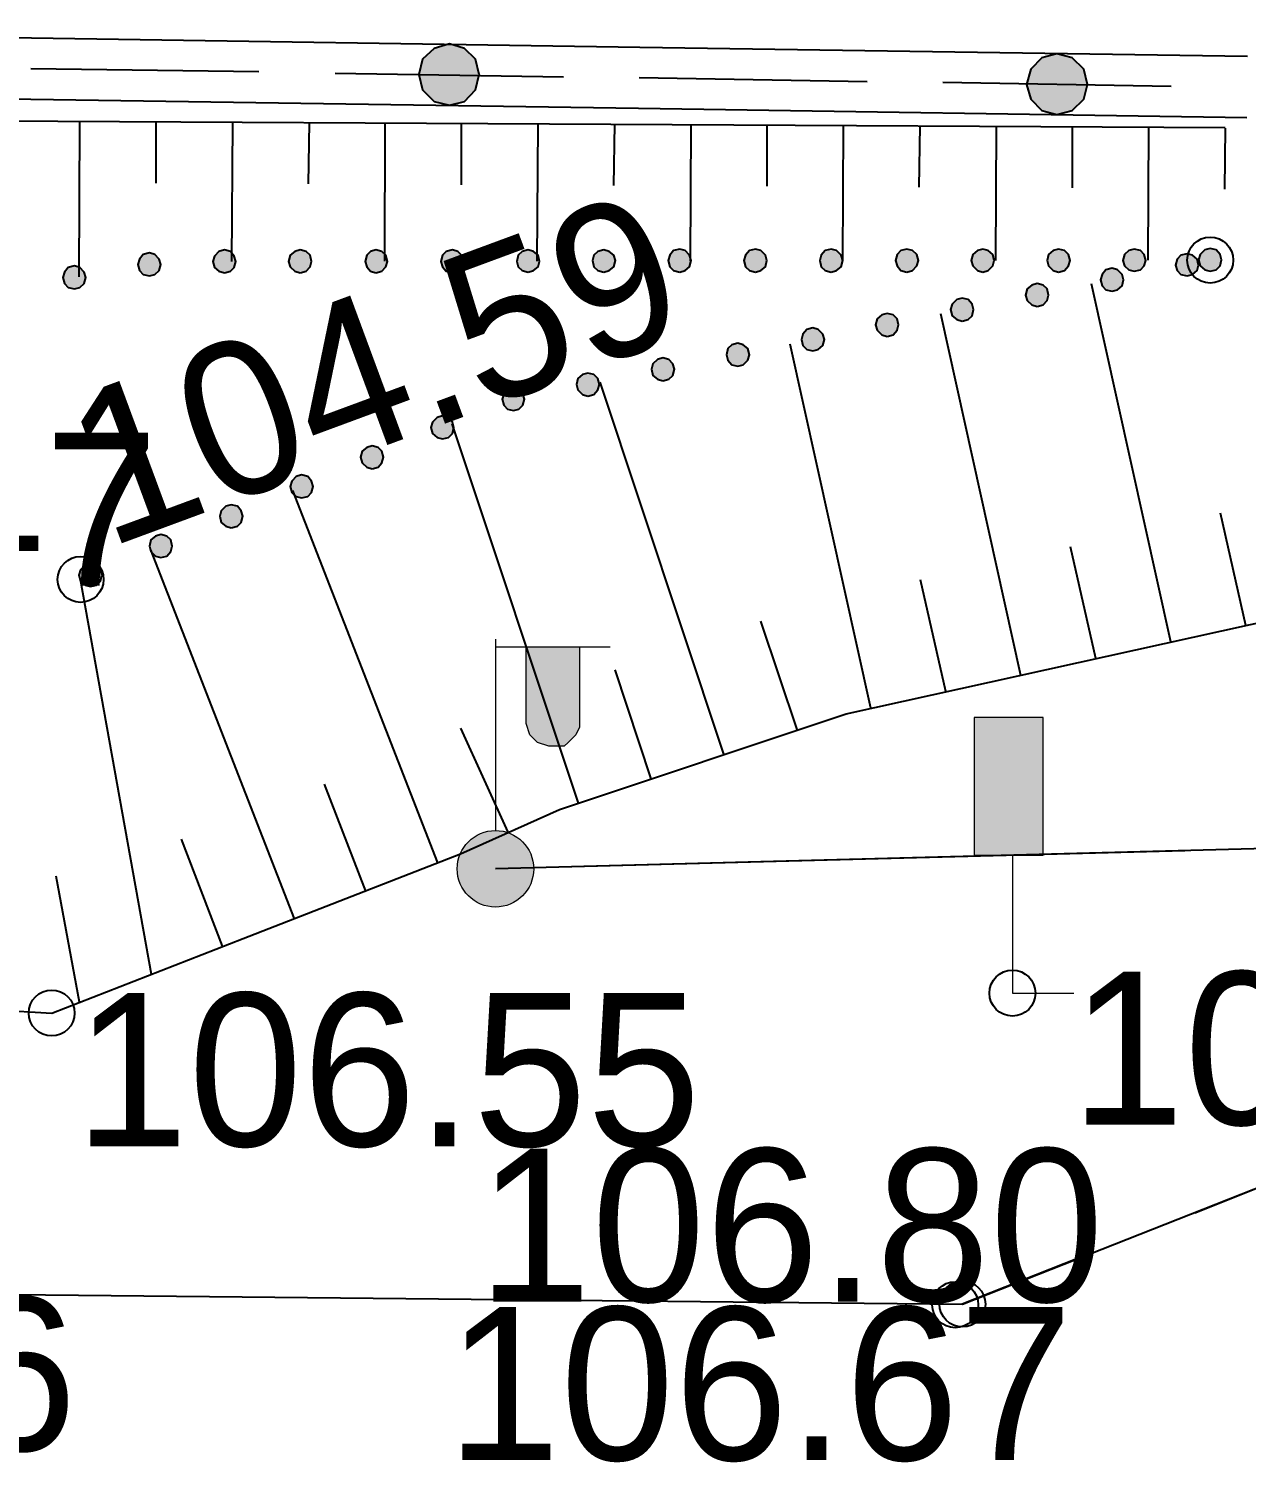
# Model space of a CAD drawing. Header units: millimetres. Extents: x 172667 to 1873135, y -274708 to 168495.
# Drawn here: x 1718978 to 1726933, y 1045 to 10410 of the extents above; entities that cross this region are included whole.
import ezdxf
from ezdxf.enums import TextEntityAlignment as Align

# ---------------------------------------------------------------- set-up
doc = ezdxf.new("R2010")
doc.units = ezdxf.units.MM
doc.layers.add('_ТОПО', color=253, linetype='Continuous')
doc.layers.add('SC007', color=7, linetype='Continuous')
doc.styles.add('F2', font='', dxfattribs={"height": 0.000909972})
doc.styles.get('F2').set_extended_font_data('D431')

# ---------------------------------------------------------------- blocks, each defined once
blk = doc.blocks.new('SYMBOL2060001')
at = {"layer": 'SC007'}
blk.add_circle((0, 0), 0.15, dxfattribs=at)
blk = doc.blocks.new('SYMBOL2020006')
at = {"true_color": 0xffffff}
blk.add_hatch(color=7, dxfattribs=at).paths.add_polyline_path([(-0.25, 0.9), (0.2, 0.9), (0.2, 1.8), (-0.25, 1.8)])
at = {"color": 18, "linetype": 'Continuous', "lineweight": 0, "true_color": 0x000000, "flags": 128}
blk.add_lwpolyline([(-0.25, 0.9), (0.2, 0.9), (0.2, 1.8), (-0.25, 1.8)], close=True, dxfattribs=at)
blk.add_lwpolyline([(0, 0.9), (0, 0), (0.4, 0)], dxfattribs=at)
blk = doc.blocks.new('SYMBOL2090003')
at = {"true_color": 0x000000}
h = blk.add_hatch(color=18, dxfattribs=at)
edge = h.paths.add_edge_path()
edge.add_arc((0, 0), 0.25, 0, 360)
at = {"color": 18, "linetype": 'Continuous', "lineweight": 0, "true_color": 0x000000}
blk.add_circle((0, 0), 0.25, dxfattribs=at)
blk = doc.blocks.new('SYMBOL2090014')
at = {"true_color": 0xffffff}
blk.add_hatch(color=7, dxfattribs=at).paths.add_polyline_path([(0.55, 1.45), (0.55, 0.95), (0.55, 0.925), (0.525, 0.875), (0.5, 0.85), (0.475, 0.825), (0.45, 0.8), (0.425, 0.8), (0.375, 0.8), (0.35, 0.8), (0.275, 0.825), (0.25, 0.85), (0.225, 0.875), (0.2, 0.95), (0.2, 1.45)])
at = {"color": 18, "linetype": 'Continuous', "lineweight": 0, "true_color": 0x000000, "flags": 128}
for points in [[(0, 1.5), (0, 0.25)], [(0, 1.45), (0.75, 1.45)]]:
    blk.add_lwpolyline(points, dxfattribs=at)
blk.add_lwpolyline([(0.55, 1.45), (0.55, 0.95), (0.55, 0.925), (0.525, 0.875), (0.5, 0.85), (0.475, 0.825), (0.45, 0.8), (0.425, 0.8), (0.375, 0.8), (0.35, 0.8), (0.275, 0.825), (0.25, 0.85), (0.225, 0.875), (0.2, 0.95), (0.2, 1.45), (0.55, 1.45)], close=True, dxfattribs=at)

msp = doc.modelspace()

# ---------------------------------------------------------------- hatches: boundary and pattern name
at = {"layer": '_ТОПО', "linetype": 'ByBlock', "lineweight": -2}
for points in [[(1721726.2, 9910.1), (1721826.2, 9935.1), (1721896.2, 10010.1), (1721921.2, 10110.1), (1721896.2, 10210.1), (1721826.2, 10280.1), (1721726.2, 10310.1), (1721626.2, 10280.1), (1721551.2, 10210.1), (1721526.2, 10110.1), (1721551.2, 10010.1), (1721626.2, 9935.1)], [(1725696.2, 9850.1), (1725796.2, 9875.1), (1725871.2, 9950.1), (1725896.2, 10045.1), (1725871.2, 10145.1), (1725796.2, 10220.1), (1725696.2, 10245.1), (1725596.2, 10220.1), (1725526.2, 10145.1), (1725496.2, 10045.1), (1725526.2, 9950.1), (1725596.2, 9875.1)], [(1719766.2, 8795.1), (1719801.2, 8805.1), (1719831.2, 8830.1), (1719841.2, 8870.1), (1719831.2, 8905.1), (1719801.2, 8935.1), (1719766.2, 8945.1), (1719726.2, 8935.1), (1719701.2, 8905.1), (1719691.2, 8870.1), (1719701.2, 8830.1), (1719726.2, 8805.1)], [(1720256.2, 8815.1), (1720296.2, 8825.1), (1720321.2, 8850.1), (1720331.2, 8890.1), (1720321.2, 8925.1), (1720296.2, 8955.1), (1720256.2, 8965.1), (1720221.2, 8955.1), (1720191.2, 8925.1), (1720181.2, 8890.1), (1720191.2, 8850.1), (1720221.2, 8825.1)], [(1720751.2, 8815.1), (1720791.2, 8825.1), (1720816.2, 8855.1), (1720826.2, 8890.1), (1720816.2, 8930.1), (1720791.2, 8955.1), (1720751.2, 8965.1), (1720716.2, 8955.1), (1720686.2, 8930.1), (1720676.2, 8890.1), (1720686.2, 8855.1), (1720716.2, 8825.1)], [(1721246.2, 8815.1), (1721286.2, 8825.1), (1721311.2, 8855.1), (1721321.2, 8890.1), (1721311.2, 8930.1), (1721286.2, 8955.1), (1721246.2, 8965.1), (1721211.2, 8955.1), (1721186.2, 8930.1), (1721176.2, 8890.1), (1721186.2, 8855.1), (1721211.2, 8825.1)], [(1721746.2, 8815.1), (1721781.2, 8825.1), (1721806.2, 8855.1), (1721816.2, 8890.1), (1721806.2, 8930.1), (1721781.2, 8955.1), (1721746.2, 8965.1), (1721706.2, 8955.1), (1721681.2, 8930.1), (1721671.2, 8890.1), (1721681.2, 8855.1), (1721706.2, 8825.1)], [(1722241.2, 8820.1), (1722276.2, 8830.1), (1722306.2, 8855.1), (1722316.2, 8890.1), (1722306.2, 8930.1), (1722276.2, 8955.1), (1722241.2, 8965.1), (1722201.2, 8955.1), (1722176.2, 8930.1), (1722166.2, 8890.1), (1722176.2, 8855.1), (1722201.2, 8830.1)], [(1722736.2, 8820.1), (1722771.2, 8830.1), (1722801.2, 8855.1), (1722811.2, 8895.1), (1722801.2, 8930.1), (1722771.2, 8955.1), (1722736.2, 8965.1), (1722696.2, 8955.1), (1722671.2, 8930.1), (1722661.2, 8895.1), (1722671.2, 8855.1), (1722696.2, 8830.1)], [(1723231.2, 8820.1), (1723266.2, 8830.1), (1723296.2, 8855.1), (1723306.2, 8895.1), (1723296.2, 8930.1), (1723266.2, 8960.1), (1723231.2, 8970.1), (1723191.2, 8960.1), (1723166.2, 8930.1), (1723156.2, 8895.1), (1723166.2, 8855.1), (1723191.2, 8830.1)], [(1723726.2, 8820.1), (1723761.2, 8830.1), (1723791.2, 8855.1), (1723801.2, 8895.1), (1723791.2, 8930.1), (1723761.2, 8960.1), (1723726.2, 8970.1), (1723686.2, 8960.1), (1723661.2, 8930.1), (1723651.2, 8895.1), (1723661.2, 8855.1), (1723686.2, 8830.1)], [(1724221.2, 8820.1), (1724256.2, 8830.1), (1724286.2, 8855.1), (1724296.2, 8895.1), (1724286.2, 8930.1), (1724256.2, 8960.1), (1724221.2, 8970.1), (1724181.2, 8960.1), (1724156.2, 8930.1), (1724146.2, 8895.1), (1724156.2, 8855.1), (1724181.2, 8830.1)], [(1724716.2, 8820.1), (1724751.2, 8830.1), (1724781.2, 8860.1), (1724791.2, 8895.1), (1724781.2, 8935.1), (1724751.2, 8960.1), (1724716.2, 8970.1), (1724676.2, 8960.1), (1724651.2, 8935.1), (1724641.2, 8895.1), (1724651.2, 8860.1), (1724676.2, 8830.1)], [(1725211.2, 8820.1), (1725246.2, 8830.1), (1725276.2, 8860.1), (1725286.2, 8895.1), (1725276.2, 8935.1), (1725246.2, 8960.1), (1725211.2, 8970.1), (1725176.2, 8960.1), (1725146.2, 8935.1), (1725136.2, 8895.1), (1725146.2, 8860.1), (1725176.2, 8830.1)], [(1725706.2, 8820.1), (1725746.2, 8830.1), (1725771.2, 8860.1), (1725781.2, 8895.1), (1725771.2, 8935.1), (1725746.2, 8960.1), (1725706.2, 8970.1), (1725671.2, 8960.1), (1725641.2, 8935.1), (1725631.2, 8895.1), (1725641.2, 8860.1), (1725671.2, 8830.1)], [(1726201.2, 8825.1), (1726241.2, 8835.1), (1726266.2, 8860.1), (1726276.2, 8895.1), (1726266.2, 8935.1), (1726241.2, 8960.1), (1726201.2, 8970.1), (1726166.2, 8960.1), (1726136.2, 8935.1), (1726126.2, 8895.1), (1726136.2, 8860.1), (1726166.2, 8835.1)], [(1726546.2, 8795.1), (1726581.2, 8805.1), (1726611.2, 8830.1), (1726621.2, 8865.1), (1726611.2, 8905.1), (1726581.2, 8930.1), (1726546.2, 8940.1), (1726506.2, 8930.1), (1726481.2, 8905.1), (1726471.2, 8865.1), (1726481.2, 8830.1), (1726506.2, 8805.1)], [(1726696.2, 8825.1), (1726736.2, 8835.1), (1726761.2, 8860.1), (1726771.2, 8900.1), (1726761.2, 8935.1), (1726736.2, 8965.1), (1726696.2, 8975.1), (1726661.2, 8965.1), (1726631.2, 8935.1), (1726621.2, 8900.1), (1726631.2, 8860.1), (1726661.2, 8835.1)], [(1719276.2, 8710.1), (1719311.2, 8720.1), (1719341.2, 8745.1), (1719351.2, 8785.1), (1719341.2, 8820.1), (1719311.2, 8850.1), (1719276.2, 8860.1), (1719236.2, 8850.1), (1719211.2, 8820.1), (1719201.2, 8785.1), (1719211.2, 8745.1), (1719236.2, 8720.1)], [(1726056.2, 8695.1), (1726091.2, 8705.1), (1726121.2, 8730.1), (1726131.2, 8770.1), (1726121.2, 8805.1), (1726091.2, 8835.1), (1726056.2, 8845.1), (1726016.2, 8835.1), (1725991.2, 8805.1), (1725981.2, 8770.1), (1725991.2, 8730.1), (1726016.2, 8705.1)], [(1725566.2, 8595.1), (1725606.2, 8605.1), (1725631.2, 8635.1), (1725641.2, 8670.1), (1725631.2, 8710.1), (1725606.2, 8735.1), (1725566.2, 8745.1), (1725531.2, 8735.1), (1725501.2, 8710.1), (1725491.2, 8670.1), (1725501.2, 8635.1), (1725531.2, 8605.1)], [(1725076.2, 8500.1), (1725116.2, 8510.1), (1725141.2, 8535.1), (1725151.2, 8575.1), (1725141.2, 8610.1), (1725116.2, 8640.1), (1725076.2, 8650.1), (1725041.2, 8640.1), (1725011.2, 8610.1), (1725001.2, 8575.1), (1725011.2, 8535.1), (1725041.2, 8510.1)], [(1724586.2, 8400.1), (1724626.2, 8410.1), (1724651.2, 8440.1), (1724661.2, 8475.1), (1724651.2, 8515.1), (1724626.2, 8540.1), (1724586.2, 8550.1), (1724551.2, 8540.1), (1724521.2, 8515.1), (1724511.2, 8475.1), (1724521.2, 8440.1), (1724551.2, 8410.1)], [(1724101.2, 8305.1), (1724136.2, 8315.1), (1724166.2, 8340.1), (1724176.2, 8380.1), (1724166.2, 8415.1), (1724136.2, 8445.1), (1724101.2, 8455.1), (1724061.2, 8445.1), (1724036.2, 8415.1), (1724026.2, 8380.1), (1724036.2, 8340.1), (1724061.2, 8315.1)], [(1723611.2, 8205.1), (1723646.2, 8215.1), (1723676.2, 8245.1), (1723686.2, 8280.1), (1723676.2, 8320.1), (1723646.2, 8345.1), (1723611.2, 8355.1), (1723571.2, 8345.1), (1723546.2, 8320.1), (1723536.2, 8280.1), (1723546.2, 8245.1), (1723571.2, 8215.1)], [(1723121.2, 8110.1), (1723161.2, 8120.1), (1723186.2, 8145.1), (1723196.2, 8185.1), (1723186.2, 8220.1), (1723161.2, 8250.1), (1723121.2, 8260.1), (1723086.2, 8250.1), (1723056.2, 8220.1), (1723046.2, 8185.1), (1723056.2, 8145.1), (1723086.2, 8120.1)], [(1722631.2, 8010.1), (1722671.2, 8020.1), (1722696.2, 8050.1), (1722706.2, 8085.1), (1722696.2, 8125.1), (1722671.2, 8150.1), (1722631.2, 8160.1), (1722596.2, 8150.1), (1722566.2, 8125.1), (1722556.2, 8085.1), (1722566.2, 8050.1), (1722596.2, 8020.1)], [(1722146.2, 7915.1), (1722181.2, 7925.1), (1722206.2, 7950.1), (1722216.2, 7990.1), (1722206.2, 8025.1), (1722181.2, 8055.1), (1722146.2, 8065.1), (1722106.2, 8055.1), (1722081.2, 8025.1), (1722071.2, 7990.1), (1722081.2, 7950.1), (1722106.2, 7925.1)], [(1721681.2, 7730.1), (1721721.2, 7740.1), (1721746.2, 7765.1), (1721756.2, 7805.1), (1721746.2, 7840.1), (1721721.2, 7870.1), (1721681.2, 7880.1), (1721646.2, 7870.1), (1721616.2, 7840.1), (1721606.2, 7805.1), (1721616.2, 7765.1), (1721646.2, 7740.1)], [(1721221.2, 7535.1), (1721261.2, 7545.1), (1721286.2, 7575.1), (1721296.2, 7610.1), (1721286.2, 7650.1), (1721261.2, 7675.1), (1721221.2, 7685.1), (1721186.2, 7675.1), (1721156.2, 7650.1), (1721146.2, 7610.1), (1721156.2, 7575.1), (1721186.2, 7545.1)], [(1720761.2, 7345.1), (1720801.2, 7355.1), (1720826.2, 7380.1), (1720836.2, 7420.1), (1720826.2, 7455.1), (1720801.2, 7485.1), (1720761.2, 7495.1), (1720726.2, 7485.1), (1720696.2, 7455.1), (1720686.2, 7420.1), (1720696.2, 7380.1), (1720726.2, 7355.1)], [(1720301.2, 7150.1), (1720341.2, 7160.1), (1720366.2, 7185.1), (1720376.2, 7225.1), (1720366.2, 7260.1), (1720341.2, 7290.1), (1720301.2, 7300.1), (1720266.2, 7290.1), (1720236.2, 7260.1), (1720226.2, 7225.1), (1720236.2, 7185.1), (1720266.2, 7160.1)], [(1719841.2, 6955.1), (1719881.2, 6965.1), (1719906.2, 6995.1), (1719916.2, 7030.1), (1719906.2, 7070.1), (1719881.2, 7095.1), (1719841.2, 7105.1), (1719806.2, 7095.1), (1719776.2, 7070.1), (1719766.2, 7030.1), (1719776.2, 6995.1), (1719806.2, 6965.1)], [(1719381.2, 6765.1), (1719421.2, 6775.1), (1719446.2, 6800.1), (1719456.2, 6840.1), (1719446.2, 6875.1), (1719421.2, 6905.1), (1719381.2, 6915.1), (1719346.2, 6905.1), (1719316.2, 6875.1), (1719306.2, 6840.1), (1719316.2, 6800.1), (1719346.2, 6775.1)]]:
    msp.add_hatch(color=8, dxfattribs=at).paths.add_polyline_path(points)

# ---------------------------------------------------------------- linework, layer by layer
at = {"layer": '_ТОПО', "color": 8, "linetype": 'ByBlock', "lineweight": -2}
for p, q in [((1715026.2, 10410.1, 107133.5), (1718996.2, 10350.1, 107183)), ((1718996.2, 10350.1, 107183), (1722971.2, 10290.1, 107232.6)), ((1722971.2, 10290.1, 107232.6), (1726941.2, 10230.1, 107282)), ((1718991.2, 10150.1, 107183), (1720481.2, 10130.1, 107201.6)), ((1718991.2, 10150.1, 107183), (1720481.2, 10130.1, 107201.6)), ((1720981.2, 10120.1, 107207.8), (1722471.2, 10095.1, 107226.4)), ((1720981.2, 10120.1, 107207.8), (1722471.2, 10095.1, 107226.4)), ((1722966.2, 10090.1, 107232.5), (1724456.2, 10065.1, 107251.1)), ((1722966.2, 10090.1, 107232.5), (1724456.2, 10065.1, 107251.1)), ((1724951.2, 10060.1, 107257.3), (1726441.2, 10035.1, 107275.8)), ((1724951.2, 10060.1, 107257.3), (1726441.2, 10035.1, 107275.8)), ((1715016.2, 10010.1, 107133.5), (1718991.2, 9950.1, 107183.1)), ((1718991.2, 9950.1, 107183.1), (1722961.2, 9890.1, 107232.5)), ((1722961.2, 9890.1, 107232.5), (1726936.2, 9830.1, 107282)), ((1726793.9, 9763.2, 105994.4), (1715320.6, 9824.6, 106422)), ((1719309.5, 9800.8, 106208.2), (1719306.3, 8789.9, 106208.2)), ((1719809.5, 9800.8, 106208.2), (1719809.5, 9400.8, 106208.2)), ((1720309.5, 9795.8, 106208.2), (1720303.7, 8889.8, 106208.2)), ((1720809.5, 9795.8, 106208.2), (1720804.5, 9395.8, 106208.2)), ((1721304.5, 9790.8, 106208.2), (1721301.6, 8891.1, 106208.2)), ((1721804.5, 9790.8, 106208.2), (1721804.5, 9390.8, 106208.2)), ((1722304.5, 9785.8, 106208.2), (1722298.8, 8892.4, 106208.2)), ((1722804.5, 9785.8, 106208.2), (1722799.5, 9385.8, 106208.2)), ((1723304.5, 9780.8, 106208.2), (1723298.8, 8893.7, 106208.2)), ((1723799.5, 9780.8, 106208.2), (1723799.5, 9380.8, 106208.2)), ((1724299.5, 9775.8, 106208.2), (1724293.8, 8895, 106208.2)), ((1724799.5, 9775.8, 106208.2), (1724794.5, 9375.8, 106208.2)), ((1725299.5, 9770.8, 106208.2), (1725293.9, 8896.3, 106208.2)), ((1725794.5, 9770.8, 106208.2), (1725794.5, 9370.8, 106208.2)), ((1726294.5, 9765.8, 106208.2), (1726288.9, 8897.6, 106208.2)), ((1726794.5, 9760.8, 106208.2), (1726789.5, 9360.8, 106208.2)), ((1726440.2, 6405.8, 106842.5), (1725921.9, 8743.2, 106842.5)), ((1725460.2, 6185.8, 106842.5), (1724937.2, 8546.4, 106842.5)), ((1724480.2, 5970.8, 106842.5), (1723952.7, 8349.7, 106842.5)), ((1723520.2, 5670.8, 106842.5), (1722711.4, 8101.7, 106842.5)), ((1722570.2, 5350.8, 106842.5), (1721744, 7829.5, 106842.5)), ((1721650.2, 4960.8, 106842.5), (1720702.9, 7393.1, 106842.5)), ((1726930.2, 6510.8, 106842.5), (1726765.2, 7245.8, 106842.5)), ((1725950.2, 6295.8, 106842.5), (1725785.2, 7025.8, 106842.5)), ((1720715.2, 4595.8, 106842.5), (1719777, 7004.9, 106842.5)), ((1719780.2, 4230.8, 106842.5), (1719317.2, 6812.1, 106842.5)), ((1724970.2, 6080.8, 106842.5), (1724805.2, 6810.8, 106842.5)), ((1724000.2, 5825.8, 106842.5), (1723760.2, 6540.8, 106842.5)), ((1723045.2, 5510.8, 106842.5), (1722810.2, 6220.8, 106842.5)), ((1722110.2, 5160.8, 106842.5), (1721800.2, 5840.8, 106842.5)), ((1721180.2, 4775.8, 106842.5), (1720910.2, 5475.8, 106842.5)), ((1720245.2, 4415.8, 106842.5), (1719975.2, 5115.8, 106842.5)), ((1726531.2, 5040.1, 106972), (1722526.2, 4935.1, 106972)), ((1719310.2, 4050.8, 106842.5), (1719157.3, 4873.2, 106842.5)), ((1725078.2, 2079.1, 106670), (1727356.2, 2976.1, 106594)), ((1726596.2, 2675.1, 106632), (1727351.2, 2975.1, 106632)), ((1725076.2, 2080.1, 106632), (1725836.2, 2380.1, 106632))]:
    msp.add_line(p, q, dxfattribs=at)
at = {"layer": '_ТОПО', "color": 8, "linetype": 'ByBlock', "lineweight": -2, "flags": 128}
for points, elevation in [([(1721726.2, 9910.1), (1721826.2, 9935.1), (1721896.2, 10010.1), (1721921.2, 10110.1), (1721896.2, 10210.1), (1721826.2, 10280.1), (1721726.2, 10310.1), (1721626.2, 10280.1), (1721551.2, 10210.1), (1721526.2, 10110.1), (1721551.2, 10010.1), (1721626.2, 9935.1), (1721726.2, 9910.1)], 107217), ([(1721726.2, 9910.1), (1721826.2, 9935.1), (1721896.2, 10010.1), (1721921.2, 10110.1), (1721896.2, 10210.1), (1721826.2, 10280.1), (1721726.2, 10310.1), (1721626.2, 10280.1), (1721551.2, 10210.1), (1721526.2, 10110.1), (1721551.2, 10010.1), (1721626.2, 9935.1), (1721726.2, 9910.1)], 107296.5), ([(1725696.2, 9850.1), (1725796.2, 9875.1), (1725871.2, 9950.1), (1725896.2, 10045.1), (1725871.2, 10145.1), (1725796.2, 10220.1), (1725696.2, 10245.1), (1725596.2, 10220.1), (1725526.2, 10145.1), (1725496.2, 10045.1), (1725526.2, 9950.1), (1725596.2, 9875.1), (1725696.2, 9850.1)], 107266.5), ([(1725696.2, 9850.1), (1725796.2, 9875.1), (1725871.2, 9950.1), (1725896.2, 10045.1), (1725871.2, 10145.1), (1725796.2, 10220.1), (1725696.2, 10245.1), (1725596.2, 10220.1), (1725526.2, 10145.1), (1725496.2, 10045.1), (1725526.2, 9950.1), (1725596.2, 9875.1), (1725696.2, 9850.1)], 107296.5), ([(1719766.2, 8795.1), (1719801.2, 8805.1), (1719831.2, 8830.1), (1719841.2, 8870.1), (1719831.2, 8905.1), (1719801.2, 8935.1), (1719766.2, 8945.1), (1719726.2, 8935.1), (1719701.2, 8905.1), (1719691.2, 8870.1), (1719701.2, 8830.1), (1719726.2, 8805.1), (1719766.2, 8795.1)], 105703.2), ([(1719766.2, 8795.1), (1719801.2, 8805.1), (1719831.2, 8830.1), (1719841.2, 8870.1), (1719831.2, 8905.1), (1719801.2, 8935.1), (1719766.2, 8945.1), (1719726.2, 8935.1), (1719701.2, 8905.1), (1719691.2, 8870.1), (1719701.2, 8830.1), (1719726.2, 8805.1), (1719766.2, 8795.1)], 105703.2), ([(1720256.2, 8815.1), (1720296.2, 8825.1), (1720321.2, 8850.1), (1720331.2, 8890.1), (1720321.2, 8925.1), (1720296.2, 8955.1), (1720256.2, 8965.1), (1720221.2, 8955.1), (1720191.2, 8925.1), (1720181.2, 8890.1), (1720191.2, 8850.1), (1720221.2, 8825.1), (1720256.2, 8815.1)], 105703.2), ([(1720256.2, 8815.1), (1720296.2, 8825.1), (1720321.2, 8850.1), (1720331.2, 8890.1), (1720321.2, 8925.1), (1720296.2, 8955.1), (1720256.2, 8965.1), (1720221.2, 8955.1), (1720191.2, 8925.1), (1720181.2, 8890.1), (1720191.2, 8850.1), (1720221.2, 8825.1), (1720256.2, 8815.1)], 105703.2), ([(1720751.2, 8815.1), (1720791.2, 8825.1), (1720816.2, 8855.1), (1720826.2, 8890.1), (1720816.2, 8930.1), (1720791.2, 8955.1), (1720751.2, 8965.1), (1720716.2, 8955.1), (1720686.2, 8930.1), (1720676.2, 8890.1), (1720686.2, 8855.1), (1720716.2, 8825.1), (1720751.2, 8815.1)], 105703.2), ([(1720751.2, 8815.1), (1720791.2, 8825.1), (1720816.2, 8855.1), (1720826.2, 8890.1), (1720816.2, 8930.1), (1720791.2, 8955.1), (1720751.2, 8965.1), (1720716.2, 8955.1), (1720686.2, 8930.1), (1720676.2, 8890.1), (1720686.2, 8855.1), (1720716.2, 8825.1), (1720751.2, 8815.1)], 105703.2), ([(1721246.2, 8815.1), (1721286.2, 8825.1), (1721311.2, 8855.1), (1721321.2, 8890.1), (1721311.2, 8930.1), (1721286.2, 8955.1), (1721246.2, 8965.1), (1721211.2, 8955.1), (1721186.2, 8930.1), (1721176.2, 8890.1), (1721186.2, 8855.1), (1721211.2, 8825.1), (1721246.2, 8815.1)], 105703.2), ([(1721246.2, 8815.1), (1721286.2, 8825.1), (1721311.2, 8855.1), (1721321.2, 8890.1), (1721311.2, 8930.1), (1721286.2, 8955.1), (1721246.2, 8965.1), (1721211.2, 8955.1), (1721186.2, 8930.1), (1721176.2, 8890.1), (1721186.2, 8855.1), (1721211.2, 8825.1), (1721246.2, 8815.1)], 105703.2), ([(1721746.2, 8815.1), (1721781.2, 8825.1), (1721806.2, 8855.1), (1721816.2, 8890.1), (1721806.2, 8930.1), (1721781.2, 8955.1), (1721746.2, 8965.1), (1721706.2, 8955.1), (1721681.2, 8930.1), (1721671.2, 8890.1), (1721681.2, 8855.1), (1721706.2, 8825.1), (1721746.2, 8815.1)], 105703.2), ([(1721746.2, 8815.1), (1721781.2, 8825.1), (1721806.2, 8855.1), (1721816.2, 8890.1), (1721806.2, 8930.1), (1721781.2, 8955.1), (1721746.2, 8965.1), (1721706.2, 8955.1), (1721681.2, 8930.1), (1721671.2, 8890.1), (1721681.2, 8855.1), (1721706.2, 8825.1), (1721746.2, 8815.1)], 105703.2), ([(1722241.2, 8820.1), (1722276.2, 8830.1), (1722306.2, 8855.1), (1722316.2, 8890.1), (1722306.2, 8930.1), (1722276.2, 8955.1), (1722241.2, 8965.1), (1722201.2, 8955.1), (1722176.2, 8930.1), (1722166.2, 8890.1), (1722176.2, 8855.1), (1722201.2, 8830.1), (1722241.2, 8820.1)], 105703.2), ([(1722241.2, 8820.1), (1722276.2, 8830.1), (1722306.2, 8855.1), (1722316.2, 8890.1), (1722306.2, 8930.1), (1722276.2, 8955.1), (1722241.2, 8965.1), (1722201.2, 8955.1), (1722176.2, 8930.1), (1722166.2, 8890.1), (1722176.2, 8855.1), (1722201.2, 8830.1), (1722241.2, 8820.1)], 105703.2), ([(1722736.2, 8820.1), (1722771.2, 8830.1), (1722801.2, 8855.1), (1722811.2, 8895.1), (1722801.2, 8930.1), (1722771.2, 8955.1), (1722736.2, 8965.1), (1722696.2, 8955.1), (1722671.2, 8930.1), (1722661.2, 8895.1), (1722671.2, 8855.1), (1722696.2, 8830.1), (1722736.2, 8820.1)], 105703.2), ([(1722736.2, 8820.1), (1722771.2, 8830.1), (1722801.2, 8855.1), (1722811.2, 8895.1), (1722801.2, 8930.1), (1722771.2, 8955.1), (1722736.2, 8965.1), (1722696.2, 8955.1), (1722671.2, 8930.1), (1722661.2, 8895.1), (1722671.2, 8855.1), (1722696.2, 8830.1), (1722736.2, 8820.1)], 105703.2), ([(1723231.2, 8820.1), (1723266.2, 8830.1), (1723296.2, 8855.1), (1723306.2, 8895.1), (1723296.2, 8930.1), (1723266.2, 8960.1), (1723231.2, 8970.1), (1723191.2, 8960.1), (1723166.2, 8930.1), (1723156.2, 8895.1), (1723166.2, 8855.1), (1723191.2, 8830.1), (1723231.2, 8820.1)], 105703.2), ([(1723231.2, 8820.1), (1723266.2, 8830.1), (1723296.2, 8855.1), (1723306.2, 8895.1), (1723296.2, 8930.1), (1723266.2, 8960.1), (1723231.2, 8970.1), (1723191.2, 8960.1), (1723166.2, 8930.1), (1723156.2, 8895.1), (1723166.2, 8855.1), (1723191.2, 8830.1), (1723231.2, 8820.1)], 105703.2), ([(1723726.2, 8820.1), (1723761.2, 8830.1), (1723791.2, 8855.1), (1723801.2, 8895.1), (1723791.2, 8930.1), (1723761.2, 8960.1), (1723726.2, 8970.1), (1723686.2, 8960.1), (1723661.2, 8930.1), (1723651.2, 8895.1), (1723661.2, 8855.1), (1723686.2, 8830.1), (1723726.2, 8820.1)], 105703.2), ([(1723726.2, 8820.1), (1723761.2, 8830.1), (1723791.2, 8855.1), (1723801.2, 8895.1), (1723791.2, 8930.1), (1723761.2, 8960.1), (1723726.2, 8970.1), (1723686.2, 8960.1), (1723661.2, 8930.1), (1723651.2, 8895.1), (1723661.2, 8855.1), (1723686.2, 8830.1), (1723726.2, 8820.1)], 105703.2), ([(1724221.2, 8820.1), (1724256.2, 8830.1), (1724286.2, 8855.1), (1724296.2, 8895.1), (1724286.2, 8930.1), (1724256.2, 8960.1), (1724221.2, 8970.1), (1724181.2, 8960.1), (1724156.2, 8930.1), (1724146.2, 8895.1), (1724156.2, 8855.1), (1724181.2, 8830.1), (1724221.2, 8820.1)], 105703.2), ([(1724221.2, 8820.1), (1724256.2, 8830.1), (1724286.2, 8855.1), (1724296.2, 8895.1), (1724286.2, 8930.1), (1724256.2, 8960.1), (1724221.2, 8970.1), (1724181.2, 8960.1), (1724156.2, 8930.1), (1724146.2, 8895.1), (1724156.2, 8855.1), (1724181.2, 8830.1), (1724221.2, 8820.1)], 105703.2), ([(1724716.2, 8820.1), (1724751.2, 8830.1), (1724781.2, 8860.1), (1724791.2, 8895.1), (1724781.2, 8935.1), (1724751.2, 8960.1), (1724716.2, 8970.1), (1724676.2, 8960.1), (1724651.2, 8935.1), (1724641.2, 8895.1), (1724651.2, 8860.1), (1724676.2, 8830.1), (1724716.2, 8820.1)], 105703.2), ([(1724716.2, 8820.1), (1724751.2, 8830.1), (1724781.2, 8860.1), (1724791.2, 8895.1), (1724781.2, 8935.1), (1724751.2, 8960.1), (1724716.2, 8970.1), (1724676.2, 8960.1), (1724651.2, 8935.1), (1724641.2, 8895.1), (1724651.2, 8860.1), (1724676.2, 8830.1), (1724716.2, 8820.1)], 105703.2), ([(1725211.2, 8820.1), (1725246.2, 8830.1), (1725276.2, 8860.1), (1725286.2, 8895.1), (1725276.2, 8935.1), (1725246.2, 8960.1), (1725211.2, 8970.1), (1725176.2, 8960.1), (1725146.2, 8935.1), (1725136.2, 8895.1), (1725146.2, 8860.1), (1725176.2, 8830.1), (1725211.2, 8820.1)], 105703.2), ([(1725211.2, 8820.1), (1725246.2, 8830.1), (1725276.2, 8860.1), (1725286.2, 8895.1), (1725276.2, 8935.1), (1725246.2, 8960.1), (1725211.2, 8970.1), (1725176.2, 8960.1), (1725146.2, 8935.1), (1725136.2, 8895.1), (1725146.2, 8860.1), (1725176.2, 8830.1), (1725211.2, 8820.1)], 105703.2), ([(1725706.2, 8820.1), (1725746.2, 8830.1), (1725771.2, 8860.1), (1725781.2, 8895.1), (1725771.2, 8935.1), (1725746.2, 8960.1), (1725706.2, 8970.1), (1725671.2, 8960.1), (1725641.2, 8935.1), (1725631.2, 8895.1), (1725641.2, 8860.1), (1725671.2, 8830.1), (1725706.2, 8820.1)], 105703.2), ([(1725706.2, 8820.1), (1725746.2, 8830.1), (1725771.2, 8860.1), (1725781.2, 8895.1), (1725771.2, 8935.1), (1725746.2, 8960.1), (1725706.2, 8970.1), (1725671.2, 8960.1), (1725641.2, 8935.1), (1725631.2, 8895.1), (1725641.2, 8860.1), (1725671.2, 8830.1), (1725706.2, 8820.1)], 105703.2), ([(1726201.2, 8825.1), (1726241.2, 8835.1), (1726266.2, 8860.1), (1726276.2, 8895.1), (1726266.2, 8935.1), (1726241.2, 8960.1), (1726201.2, 8970.1), (1726166.2, 8960.1), (1726136.2, 8935.1), (1726126.2, 8895.1), (1726136.2, 8860.1), (1726166.2, 8835.1), (1726201.2, 8825.1)], 105703.2), ([(1726201.2, 8825.1), (1726241.2, 8835.1), (1726266.2, 8860.1), (1726276.2, 8895.1), (1726266.2, 8935.1), (1726241.2, 8960.1), (1726201.2, 8970.1), (1726166.2, 8960.1), (1726136.2, 8935.1), (1726126.2, 8895.1), (1726136.2, 8860.1), (1726166.2, 8835.1), (1726201.2, 8825.1)], 105703.2), ([(1726546.2, 8795.1), (1726581.2, 8805.1), (1726611.2, 8830.1), (1726621.2, 8865.1), (1726611.2, 8905.1), (1726581.2, 8930.1), (1726546.2, 8940.1), (1726506.2, 8930.1), (1726481.2, 8905.1), (1726471.2, 8865.1), (1726481.2, 8830.1), (1726506.2, 8805.1), (1726546.2, 8795.1)], 105296), ([(1726546.2, 8795.1), (1726581.2, 8805.1), (1726611.2, 8830.1), (1726621.2, 8865.1), (1726611.2, 8905.1), (1726581.2, 8930.1), (1726546.2, 8940.1), (1726506.2, 8930.1), (1726481.2, 8905.1), (1726471.2, 8865.1), (1726481.2, 8830.1), (1726506.2, 8805.1), (1726546.2, 8795.1)], 105296), ([(1726696.2, 8825.1), (1726736.2, 8835.1), (1726761.2, 8860.1), (1726771.2, 8900.1), (1726761.2, 8935.1), (1726736.2, 8965.1), (1726696.2, 8975.1), (1726661.2, 8965.1), (1726631.2, 8935.1), (1726621.2, 8900.1), (1726631.2, 8860.1), (1726661.2, 8835.1), (1726696.2, 8825.1)], 105703.2), ([(1726696.2, 8825.1), (1726736.2, 8835.1), (1726761.2, 8860.1), (1726771.2, 8900.1), (1726761.2, 8935.1), (1726736.2, 8965.1), (1726696.2, 8975.1), (1726661.2, 8965.1), (1726631.2, 8935.1), (1726621.2, 8900.1), (1726631.2, 8860.1), (1726661.2, 8835.1), (1726696.2, 8825.1)], 105703.2), ([(1719276.2, 8710.1), (1719311.2, 8720.1), (1719341.2, 8745.1), (1719351.2, 8785.1), (1719341.2, 8820.1), (1719311.2, 8850.1), (1719276.2, 8860.1), (1719236.2, 8850.1), (1719211.2, 8820.1), (1719201.2, 8785.1), (1719211.2, 8745.1), (1719236.2, 8720.1), (1719276.2, 8710.1)], 105703.2), ([(1719276.2, 8710.1), (1719311.2, 8720.1), (1719341.2, 8745.1), (1719351.2, 8785.1), (1719341.2, 8820.1), (1719311.2, 8850.1), (1719276.2, 8860.1), (1719236.2, 8850.1), (1719211.2, 8820.1), (1719201.2, 8785.1), (1719211.2, 8745.1), (1719236.2, 8720.1), (1719276.2, 8710.1)], 105703.2), ([(1726056.2, 8695.1), (1726091.2, 8705.1), (1726121.2, 8730.1), (1726131.2, 8770.1), (1726121.2, 8805.1), (1726091.2, 8835.1), (1726056.2, 8845.1), (1726016.2, 8835.1), (1725991.2, 8805.1), (1725981.2, 8770.1), (1725991.2, 8730.1), (1726016.2, 8705.1), (1726056.2, 8695.1)], 105296), ([(1726056.2, 8695.1), (1726091.2, 8705.1), (1726121.2, 8730.1), (1726131.2, 8770.1), (1726121.2, 8805.1), (1726091.2, 8835.1), (1726056.2, 8845.1), (1726016.2, 8835.1), (1725991.2, 8805.1), (1725981.2, 8770.1), (1725991.2, 8730.1), (1726016.2, 8705.1), (1726056.2, 8695.1)], 105296), ([(1725566.2, 8595.1), (1725606.2, 8605.1), (1725631.2, 8635.1), (1725641.2, 8670.1), (1725631.2, 8710.1), (1725606.2, 8735.1), (1725566.2, 8745.1), (1725531.2, 8735.1), (1725501.2, 8710.1), (1725491.2, 8670.1), (1725501.2, 8635.1), (1725531.2, 8605.1), (1725566.2, 8595.1)], 105296), ([(1725566.2, 8595.1), (1725606.2, 8605.1), (1725631.2, 8635.1), (1725641.2, 8670.1), (1725631.2, 8710.1), (1725606.2, 8735.1), (1725566.2, 8745.1), (1725531.2, 8735.1), (1725501.2, 8710.1), (1725491.2, 8670.1), (1725501.2, 8635.1), (1725531.2, 8605.1), (1725566.2, 8595.1)], 105296), ([(1725076.2, 8500.1), (1725116.2, 8510.1), (1725141.2, 8535.1), (1725151.2, 8575.1), (1725141.2, 8610.1), (1725116.2, 8640.1), (1725076.2, 8650.1), (1725041.2, 8640.1), (1725011.2, 8610.1), (1725001.2, 8575.1), (1725011.2, 8535.1), (1725041.2, 8510.1), (1725076.2, 8500.1)], 105296), ([(1725076.2, 8500.1), (1725116.2, 8510.1), (1725141.2, 8535.1), (1725151.2, 8575.1), (1725141.2, 8610.1), (1725116.2, 8640.1), (1725076.2, 8650.1), (1725041.2, 8640.1), (1725011.2, 8610.1), (1725001.2, 8575.1), (1725011.2, 8535.1), (1725041.2, 8510.1), (1725076.2, 8500.1)], 105296), ([(1724586.2, 8400.1), (1724626.2, 8410.1), (1724651.2, 8440.1), (1724661.2, 8475.1), (1724651.2, 8515.1), (1724626.2, 8540.1), (1724586.2, 8550.1), (1724551.2, 8540.1), (1724521.2, 8515.1), (1724511.2, 8475.1), (1724521.2, 8440.1), (1724551.2, 8410.1), (1724586.2, 8400.1)], 105296), ([(1724586.2, 8400.1), (1724626.2, 8410.1), (1724651.2, 8440.1), (1724661.2, 8475.1), (1724651.2, 8515.1), (1724626.2, 8540.1), (1724586.2, 8550.1), (1724551.2, 8540.1), (1724521.2, 8515.1), (1724511.2, 8475.1), (1724521.2, 8440.1), (1724551.2, 8410.1), (1724586.2, 8400.1)], 105296), ([(1724101.2, 8305.1), (1724136.2, 8315.1), (1724166.2, 8340.1), (1724176.2, 8380.1), (1724166.2, 8415.1), (1724136.2, 8445.1), (1724101.2, 8455.1), (1724061.2, 8445.1), (1724036.2, 8415.1), (1724026.2, 8380.1), (1724036.2, 8340.1), (1724061.2, 8315.1), (1724101.2, 8305.1)], 105296), ([(1724101.2, 8305.1), (1724136.2, 8315.1), (1724166.2, 8340.1), (1724176.2, 8380.1), (1724166.2, 8415.1), (1724136.2, 8445.1), (1724101.2, 8455.1), (1724061.2, 8445.1), (1724036.2, 8415.1), (1724026.2, 8380.1), (1724036.2, 8340.1), (1724061.2, 8315.1), (1724101.2, 8305.1)], 105296), ([(1723611.2, 8205.1), (1723646.2, 8215.1), (1723676.2, 8245.1), (1723686.2, 8280.1), (1723676.2, 8320.1), (1723646.2, 8345.1), (1723611.2, 8355.1), (1723571.2, 8345.1), (1723546.2, 8320.1), (1723536.2, 8280.1), (1723546.2, 8245.1), (1723571.2, 8215.1), (1723611.2, 8205.1)], 105296), ([(1723611.2, 8205.1), (1723646.2, 8215.1), (1723676.2, 8245.1), (1723686.2, 8280.1), (1723676.2, 8320.1), (1723646.2, 8345.1), (1723611.2, 8355.1), (1723571.2, 8345.1), (1723546.2, 8320.1), (1723536.2, 8280.1), (1723546.2, 8245.1), (1723571.2, 8215.1), (1723611.2, 8205.1)], 105296), ([(1723121.2, 8110.1), (1723161.2, 8120.1), (1723186.2, 8145.1), (1723196.2, 8185.1), (1723186.2, 8220.1), (1723161.2, 8250.1), (1723121.2, 8260.1), (1723086.2, 8250.1), (1723056.2, 8220.1), (1723046.2, 8185.1), (1723056.2, 8145.1), (1723086.2, 8120.1), (1723121.2, 8110.1)], 105296), ([(1723121.2, 8110.1), (1723161.2, 8120.1), (1723186.2, 8145.1), (1723196.2, 8185.1), (1723186.2, 8220.1), (1723161.2, 8250.1), (1723121.2, 8260.1), (1723086.2, 8250.1), (1723056.2, 8220.1), (1723046.2, 8185.1), (1723056.2, 8145.1), (1723086.2, 8120.1), (1723121.2, 8110.1)], 105296), ([(1722631.2, 8010.1), (1722671.2, 8020.1), (1722696.2, 8050.1), (1722706.2, 8085.1), (1722696.2, 8125.1), (1722671.2, 8150.1), (1722631.2, 8160.1), (1722596.2, 8150.1), (1722566.2, 8125.1), (1722556.2, 8085.1), (1722566.2, 8050.1), (1722596.2, 8020.1), (1722631.2, 8010.1)], 105296), ([(1722631.2, 8010.1), (1722671.2, 8020.1), (1722696.2, 8050.1), (1722706.2, 8085.1), (1722696.2, 8125.1), (1722671.2, 8150.1), (1722631.2, 8160.1), (1722596.2, 8150.1), (1722566.2, 8125.1), (1722556.2, 8085.1), (1722566.2, 8050.1), (1722596.2, 8020.1), (1722631.2, 8010.1)], 105296), ([(1722146.2, 7915.1), (1722181.2, 7925.1), (1722206.2, 7950.1), (1722216.2, 7990.1), (1722206.2, 8025.1), (1722181.2, 8055.1), (1722146.2, 8065.1), (1722106.2, 8055.1), (1722081.2, 8025.1), (1722071.2, 7990.1), (1722081.2, 7950.1), (1722106.2, 7925.1), (1722146.2, 7915.1)], 105296), ([(1722146.2, 7915.1), (1722181.2, 7925.1), (1722206.2, 7950.1), (1722216.2, 7990.1), (1722206.2, 8025.1), (1722181.2, 8055.1), (1722146.2, 8065.1), (1722106.2, 8055.1), (1722081.2, 8025.1), (1722071.2, 7990.1), (1722081.2, 7950.1), (1722106.2, 7925.1), (1722146.2, 7915.1)], 105296), ([(1721681.2, 7730.1), (1721721.2, 7740.1), (1721746.2, 7765.1), (1721756.2, 7805.1), (1721746.2, 7840.1), (1721721.2, 7870.1), (1721681.2, 7880.1), (1721646.2, 7870.1), (1721616.2, 7840.1), (1721606.2, 7805.1), (1721616.2, 7765.1), (1721646.2, 7740.1), (1721681.2, 7730.1)], 105296), ([(1721681.2, 7730.1), (1721721.2, 7740.1), (1721746.2, 7765.1), (1721756.2, 7805.1), (1721746.2, 7840.1), (1721721.2, 7870.1), (1721681.2, 7880.1), (1721646.2, 7870.1), (1721616.2, 7840.1), (1721606.2, 7805.1), (1721616.2, 7765.1), (1721646.2, 7740.1), (1721681.2, 7730.1)], 105296), ([(1721221.2, 7535.1), (1721261.2, 7545.1), (1721286.2, 7575.1), (1721296.2, 7610.1), (1721286.2, 7650.1), (1721261.2, 7675.1), (1721221.2, 7685.1), (1721186.2, 7675.1), (1721156.2, 7650.1), (1721146.2, 7610.1), (1721156.2, 7575.1), (1721186.2, 7545.1), (1721221.2, 7535.1)], 105296), ([(1721221.2, 7535.1), (1721261.2, 7545.1), (1721286.2, 7575.1), (1721296.2, 7610.1), (1721286.2, 7650.1), (1721261.2, 7675.1), (1721221.2, 7685.1), (1721186.2, 7675.1), (1721156.2, 7650.1), (1721146.2, 7610.1), (1721156.2, 7575.1), (1721186.2, 7545.1), (1721221.2, 7535.1)], 105296), ([(1720761.2, 7345.1), (1720801.2, 7355.1), (1720826.2, 7380.1), (1720836.2, 7420.1), (1720826.2, 7455.1), (1720801.2, 7485.1), (1720761.2, 7495.1), (1720726.2, 7485.1), (1720696.2, 7455.1), (1720686.2, 7420.1), (1720696.2, 7380.1), (1720726.2, 7355.1), (1720761.2, 7345.1)], 105296), ([(1720761.2, 7345.1), (1720801.2, 7355.1), (1720826.2, 7380.1), (1720836.2, 7420.1), (1720826.2, 7455.1), (1720801.2, 7485.1), (1720761.2, 7495.1), (1720726.2, 7485.1), (1720696.2, 7455.1), (1720686.2, 7420.1), (1720696.2, 7380.1), (1720726.2, 7355.1), (1720761.2, 7345.1)], 105296), ([(1720301.2, 7150.1), (1720341.2, 7160.1), (1720366.2, 7185.1), (1720376.2, 7225.1), (1720366.2, 7260.1), (1720341.2, 7290.1), (1720301.2, 7300.1), (1720266.2, 7290.1), (1720236.2, 7260.1), (1720226.2, 7225.1), (1720236.2, 7185.1), (1720266.2, 7160.1), (1720301.2, 7150.1)], 105296), ([(1720301.2, 7150.1), (1720341.2, 7160.1), (1720366.2, 7185.1), (1720376.2, 7225.1), (1720366.2, 7260.1), (1720341.2, 7290.1), (1720301.2, 7300.1), (1720266.2, 7290.1), (1720236.2, 7260.1), (1720226.2, 7225.1), (1720236.2, 7185.1), (1720266.2, 7160.1), (1720301.2, 7150.1)], 105296), ([(1719841.2, 6955.1), (1719881.2, 6965.1), (1719906.2, 6995.1), (1719916.2, 7030.1), (1719906.2, 7070.1), (1719881.2, 7095.1), (1719841.2, 7105.1), (1719806.2, 7095.1), (1719776.2, 7070.1), (1719766.2, 7030.1), (1719776.2, 6995.1), (1719806.2, 6965.1), (1719841.2, 6955.1)], 105296), ([(1719841.2, 6955.1), (1719881.2, 6965.1), (1719906.2, 6995.1), (1719916.2, 7030.1), (1719906.2, 7070.1), (1719881.2, 7095.1), (1719841.2, 7105.1), (1719806.2, 7095.1), (1719776.2, 7070.1), (1719766.2, 7030.1), (1719776.2, 6995.1), (1719806.2, 6965.1), (1719841.2, 6955.1)], 105296), ([(1719381.2, 6765.1), (1719421.2, 6775.1), (1719446.2, 6800.1), (1719456.2, 6840.1), (1719446.2, 6875.1), (1719421.2, 6905.1), (1719381.2, 6915.1), (1719346.2, 6905.1), (1719316.2, 6875.1), (1719306.2, 6840.1), (1719316.2, 6800.1), (1719346.2, 6775.1), (1719381.2, 6765.1)], 105296), ([(1719381.2, 6765.1), (1719421.2, 6775.1), (1719446.2, 6800.1), (1719456.2, 6840.1), (1719446.2, 6875.1), (1719421.2, 6905.1), (1719381.2, 6915.1), (1719346.2, 6905.1), (1719316.2, 6875.1), (1719306.2, 6840.1), (1719316.2, 6800.1), (1719346.2, 6775.1), (1719381.2, 6765.1)], 105296)]:
    msp.add_lwpolyline(points, close=True, dxfattribs=dict(at, elevation=elevation))
for points, elevation in [([(1715488.5, 4964.9), (1716889.2, 4311.4), (1718075.3, 4040.9), (1719128.2, 3980.1), (1720378.1, 4466.1), (1721800, 5018.9), (1722445, 5310.2), (1724317.8, 5934.5), (1727344.2, 6604.1), (1742887.2, 6806.1), (1751503.7, 6735.6), (1781375.2, 5815.1), (1811860.2, 5760.1), (1841019.2, 5546.1), (1855790.2, 4737.1)], 106842.5), ([(1841019.2, 5546.1), (1840667.1, 5112.5), (1812170.2, 5310.2), (1811860.2, 5760.1), (1811376.1, 5426.6), (1781498.8, 5351.8), (1781375.2, 5815.1), (1781041.1, 5372.6), (1751356.2, 5695.1), (1722027.2, 4922.1)], 106972), ([(1714018.3, 2234.2), (1715022.2, 2181.1), (1725078.2, 2079.1)], 105062.1)]:
    msp.add_lwpolyline(points, dxfattribs=dict(at, elevation=elevation))

# ---------------------------------------------------------------- block references
at = {"layer": '_ТОПО', "color": 8, "linetype": 'ByBlock', "lineweight": -2, "xscale": 1000, "yscale": 1000, "zscale": 1000}
for name, p in [('SYMBOL2060001', (1726697.2, 8898.1, 105219)), ('SYMBOL2060001', (1719317.2, 6812.1, 104593)), ('SYMBOL2090014', (1722027.2, 4922.1, 106500)), ('SYMBOL2020006', (1725405.2, 4110.1, 106658)), ('SYMBOL2090003', (1722027.2, 4922.1, 106500)), ('SYMBOL2060001', (1725405.2, 4110.1, 106658)), ('SYMBOL2060001', (1719128.2, 3980.1, 106550)), ('SYMBOL2060001', (1725031.2, 2074.1, 106796)), ('SYMBOL2060001', (1725078.2, 2079.1, 106670))]:
    msp.add_blockref(name, p, dxfattribs=at)

# ---------------------------------------------------------------- texts
at = {"layer": '_ТОПО', "color": 8, "linetype": 'ByBlock', "lineweight": -2, "style": 'F2'}
msp.add_text('104.59', height=1000, rotation=20.3, dxfattribs=at).set_placement((1719317.2, 7482.1, 105013), align=Align.MIDDLE_LEFT)
for s, p in [('104.47', (1715734.2, 7271.1, 104802)), ('106.66', (1725785.2, 3750.1, 106568)), ('106.55', (1719278.2, 3610.1, 106230)), ('106.80', (1721911.2, 2594.1, 106906)), ('106.56', (1715202.2, 1621.1, 106542)), ('106.67', (1721708.2, 1559.1, 106770))]:
    msp.add_text(s, height=1000, dxfattribs=at).set_placement(p, align=Align.MIDDLE_LEFT)

doc.saveas('drawing.dxf')
